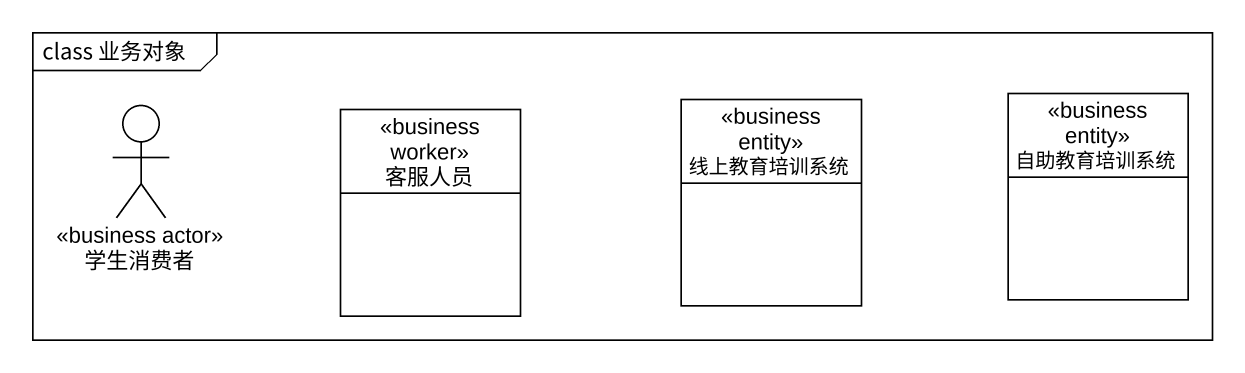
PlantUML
@startuml
mainframe class 业务对象
allowmixing
hide circle
hide empty members
actor 学生消费者 <<business actor>>
class 客服人员 <<business worker>>
class 线上教育培训系统 <<business entity>>
class 自助教育培训系统 <<business entity>>
@enduml
